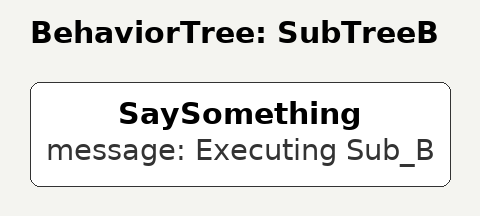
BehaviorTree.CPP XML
<root BTCPP_format="4">
    <BehaviorTree ID="SubTreeB">
        <SaySomething message="Executing Sub_B" />
    </BehaviorTree>
</root>
